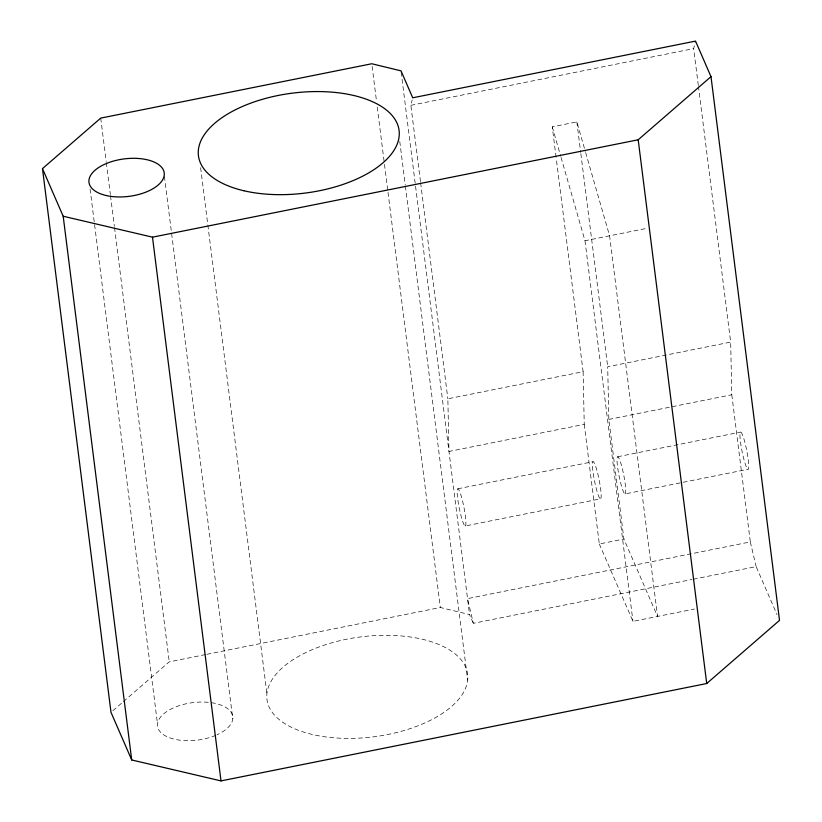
<?xml version="1.0" encoding="UTF-8"?>
<svg xmlns="http://www.w3.org/2000/svg" width="822" height="822" viewBox="0 0 822 822"><rect width="100%" height="100%" fill="white"/><g stroke="black" fill="none" stroke-linecap="round" stroke-linejoin="round"><path stroke-width="0.62" stroke-dasharray="4.11 3.08" d="M420.474 181.549L410.866 105.319L412.192 99.955M698.32 85.467L693.676 48.621L695.268 42.179M112.912 710.691L122.468 702.42M123.423 701.587L169.25 661.844L205.644 654.548M410.866 105.319L693.676 48.621M556.093 157.279L552.25 126.835L576.849 121.903L585.295 151.299M561.056 157.454L584.987 240.733L646.472 228.413M583.117 371.688L584.237 424.347L448.976 451.463L447.856 398.804L583.117 371.688L556.247 158.554M585.644 152.522L609.585 235.811L657.549 616.418L623.908 539.037L608.825 419.415L607.705 366.756L730.666 342.106L698.484 86.731M608.825 419.415L731.786 394.755L730.666 342.106M457.813 488.792L593.073 461.676M617.671 456.744L740.632 432.084M465.262 525.977A18.957 2.374 78.7 0 0 461.697 497.721A18.957 2.374 78.7 0 0 457.659 498.451A18.957 2.374 78.7 0 0 465.262 525.977L600.522 498.851A18.957 2.374 78.7 0 0 596.957 470.605A18.957 2.374 78.7 0 0 592.919 471.335A18.957 2.374 78.7 0 0 600.522 498.851M625.11 493.919A18.957 2.374 78.7 0 0 621.545 465.673A18.957 2.374 78.7 0 0 617.507 466.403A18.957 2.374 78.7 0 0 625.11 493.919L748.071 469.27A18.957 2.374 78.7 0 0 744.516 441.013A18.957 2.374 78.7 0 0 740.468 441.753A18.957 2.374 78.7 0 0 748.071 469.27M584.237 424.347L599.31 543.969L623.908 539.037M731.786 394.755L750.332 541.924L467.523 598.622L473.338 623.323L692.042 579.469M206.897 654.291L440.325 607.499L469.537 614.579L473.338 623.323M693.295 579.212L756.148 566.615L776.985 614.537M599.31 543.969L632.961 621.35L694.446 609.03M552.25 126.835L560.696 156.231M750.332 541.924L756.148 566.615M576.849 121.903L580.681 152.347M580.846 153.622L607.705 366.756M584.987 240.733L632.961 621.35M420.628 182.823L447.856 398.804M401.167 72.12L469.537 614.579M399.769 141.487L405.225 184.786M405.39 186.06L467.656 680.133A101.116 50.368 -7.2 0 1 312.37 734.478A101.116 50.368 -7.2 0 1 321.823 645.958A101.116 50.368 -7.2 0 1 467.656 680.133M372.109 66.305L376.61 101.959M377.247 107.055L384.316 163.085M384.47 164.359L387.84 191.094M388.005 192.369L440.325 607.499M200.619 167.678L207.678 223.707M207.843 224.981L266.903 693.583M164.41 176.391L232.78 718.849M100.726 118.111L106.182 161.4M106.336 162.674L110.354 194.506M110.508 195.78L114.361 226.348M114.525 227.622L169.25 661.844M90.091 189.07L157.495 723.894M215.837 735.3A37.925 18.885 -7.2 0 1 157.536 726.258A37.925 18.885 -7.2 0 1 211.223 702.666A37.925 18.885 -7.2 0 1 217.008 734.786"/><path stroke-width="1.23" d="M42.477 168.613L100.726 118.111L371.791 63.756L401.002 70.846L412.726 97.797L695.535 41.1L710.999 76.651L779.523 620.384L706.715 683.524L221.015 780.9L131.715 759.97L111.001 712.355L42.477 168.613L63.181 216.237L131.715 759.97M63.181 216.237L152.491 237.168L638.191 139.781L710.999 76.651M638.191 139.781L706.715 683.524M152.491 237.168L221.015 780.9M243.836 190.745A101.116 50.368 -7.2 0 0 399.132 136.401A101.116 50.368 -7.2 0 0 253.289 102.226A101.116 50.368 -7.2 0 0 243.836 190.745M106.007 195.492A37.925 18.885 -7.2 0 0 164.246 175.117A37.925 18.885 -7.2 0 0 109.552 162.304A37.925 18.885 -7.2 0 0 106.007 195.492"/></g></svg>
